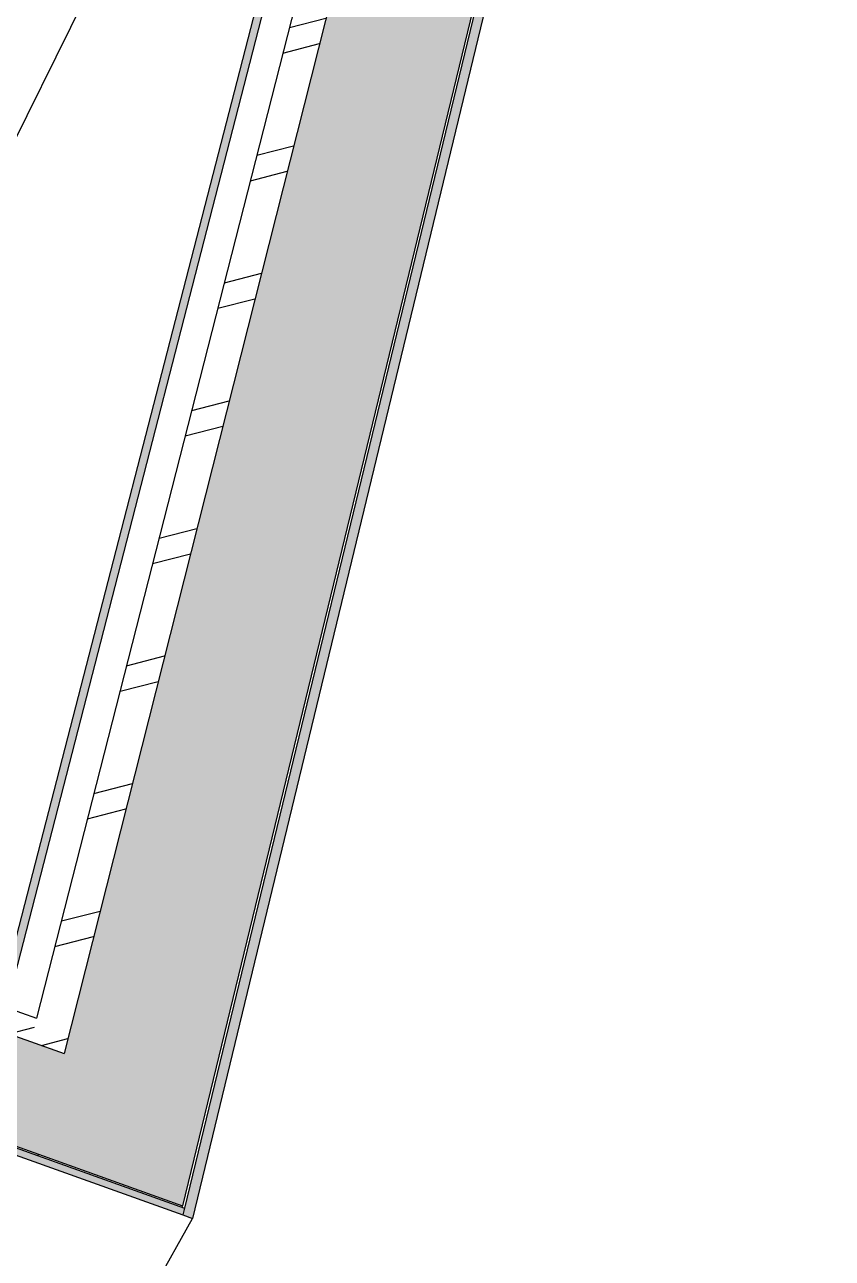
# Model space of a CAD drawing. Header units: millimetres. Extents: x 14050 to 24936, y -11631 to -4577.
# Drawn here: x 24299 to 24935, y -9208 to -8235 of the extents above; entities that cross this region are included whole.
import ezdxf

# ---------------------------------------------------------------- set-up
doc = ezdxf.new("R2010")
doc.units = ezdxf.units.MM
doc.header["$MEASUREMENT"] = 0
doc.layers.add('NewA-Ee_25_10-M_WallsExternal', color=7, linetype='Continuous')
doc.layers.add('NewA-Ee_25_10-M_WallsInternal', color=7, linetype='Continuous')

# ---------------------------------------------------------------- blocks, each defined once
blk = doc.blocks.new('Section Elem_6_1', base_point=(19801.11, -7873.17))
at = {"layer": 'NewA-Ee_25_10-M_WallsInternal', "linetype": 'Continuous'}
for p, q in [((23825.8, -7748.99), (23753.98, -7725.85)), ((23802.51, -7806.04), (23734.42, -7783.97)), ((24444.98, -8014.27), (24258.06, -8393.3))]:
    blk.add_line(p, q, dxfattribs=at)
blk = doc.blocks.new('Section Elem_9_1', base_point=(19801.11, -7873.17))
at = {"layer": 'NewA-Ee_25_10-M_WallsExternal', "linetype": 'Continuous'}
h = blk.add_hatch(dxfattribs=at)
h.set_pattern_fill('Render_0001', color=256, style=0, pattern_type=2)
h.set_pattern_definition([(14.57, (19810.478, -7834.524), (-16.70949, 18.70322), [0, -15.61426, 0, -23.42139]), (105.971, (19872.354, -7854.655), (-27.60609, 2.56441), [0, -9.88604, 0, -17.07589])])
h.paths.add_polyline_path([(24928.93, -7090.51), (24423.53, -9173.71), (24431.16, -9176.45), (24935.36, -7092.4)])
h = blk.add_hatch(dxfattribs=at)
h.set_pattern_fill('Structural_Concrete_0001', color=256, style=0, pattern_type=2)
h.set_pattern_definition([(341.9558, (19801.115, -7873.17), (17.1434, 68.72335), [11.12015, -55.6008]), (341.9558, (19841.406, -7849.14), (17.1434, 68.72335), [11.12015, -55.6008]), (30.8102, (19801.11, -7873.17), (-86.5875, 65.362), [7.8187, -39.0935]), (30.8102, (19864.55, -7893.84), (-86.5875, 65.362), [7.8187, -39.0935]), (117.38, (19811.69, -7876.62), (103.7309, 3.3614), [8.38895, -41.9448]), (117.38, (19875.13, -7897.28), (103.7309, 3.3614), [8.38895, -41.9448]), (341.9558, (19802.764, -7866.559), (3.29925, 13.225815), [0, -22.24031, 0, -33.36046]), (14.53245, (19813.338, -7870.003), (-12.6199, 14.223284), [0, -13.3928, 0, -22.321334])])
h.paths.add_polyline_path([(24330.02, -9046.32), (24309.93, -9125.81), (24423.34, -9166.39), (24913.6, -7146.92), (24817.39, -7118.55), (24814.07, -7131.69)])
h = blk.add_hatch(dxfattribs=at)
h.set_pattern_fill('Insulation_0001', color=256, style=0, pattern_type=2)
h.set_pattern_definition([(14.4714, (19801.115, -7873.17), (-67.802, 76.4986), []), (14.4714, (19787.55, -7857.87), (-67.802, 76.4986), [])])
h.paths.add_polyline_path([(24303.69, -9036.96), (24330.02, -9046.32), (24814.07, -7131.69), (24791.55, -7125.04), (24788.52, -7136.92), (24308.4, -9018.49)])
h = blk.add_hatch(dxfattribs=at)
h.set_pattern_fill('Plaster_0001', color=256, style=0, pattern_type=2)
h.set_pattern_definition([(342.0084, (19801.115, -7873.172), (4.86545, 18.889636), [0, -18.388175]), (342.0084, (19812.292, -7866.567), (4.86545, 18.889636), [0, -18.388175])])
h.paths.add_polyline_path([(24762.17, -7132.43), (24282.86, -8991.33), (24288.97, -8993.49), (24767.42, -7133.98)])
for p, q in [((24928.93, -7090.51), (24424.84, -9168.31)), ((24935.36, -7092.4), (24431.16, -9176.45)), ((24913.6, -7146.92), (24423.34, -9166.39)), ((24633.22, -7632.55), (24283.96, -8987.05)), ((24309.3, -9126.97), (24309.93, -9125.81)), ((24309.93, -9125.81), (24423.34, -9166.39)), ((24423.34, -9166.39), (24422.7, -9167.54)), ((24284.06, -9438.71), (24431.16, -9176.45)), ((24423.53, -9173.71), (24431.16, -9176.45))]:
    blk.add_line(p, q, dxfattribs=at)
at = {"layer": 'NewA-Ee_25_10-M_WallsExternal', "linetype": 'Continuous', "flags": 128}
for points in [[(24817.39, -7118.55), (24814.07, -7131.69), (24330.02, -9046.32)], [(24791.55, -7125.04), (24788.52, -7136.92), (24308.4, -9018.49)], [(24768.21, -7130.91), (24767.42, -7133.98), (24288.97, -8993.49)]]:
    blk.add_lwpolyline(points, dxfattribs=at)
blk = doc.blocks.new('Section Elem_10_1', base_point=(19801.11, -7873.17))
at = {"layer": 'NewA-Ee_25_10-M_WallsExternal', "linetype": 'Continuous'}
h = blk.add_hatch(dxfattribs=at)
h.set_pattern_fill('Insulation_0001', color=256, style=0, pattern_type=2)
h.set_pattern_definition([(14.9286, (19801.11, -7873.17), (-64.756, 85.965), []), (14.9286, (19788.16, -7855.98), (-64.756, 85.965), [])])
h.paths.add_polyline_path([(22443.29, -8376.01), (24303.69, -9036.96), (24308.4, -9018.49), (24284.7, -9010.09), (22450.42, -8359.49)])
h = blk.add_hatch(dxfattribs=at)
h.set_pattern_fill('Structural_Concrete_0001', color=256, style=0, pattern_type=2)
h.set_pattern_definition([(340.3902, (19801.115, -7873.17), (24.8936, 77.2279), [11.5541, -57.7707]), (340.3902, (19846.21, -7846.19), (24.8936, 77.2279), [11.5541, -57.7707]), (30.8904, (19801.11, -7873.17), (-85.5092, 73.5134), [8.7589, -43.7945]), (30.8904, (19866.42, -7896.44), (-85.5092, 73.5134), [8.7589, -43.7945]), (111.906, (19812, -7877.05), (110.4028, 3.7144), [9.0262, -45.1312]), (111.906, (19877.3, -7900.32), (110.4028, 3.7144), [9.0262, -45.1312]), (340.39017, (19803.51, -7865.74), (4.790767, 14.86251), [0, -23.10829, 0, -34.66243]), (14.9812, (19814.394, -7869.618), (-12.00472, 15.99331), [0, -14.580496, 0, -24.30083])])
h.paths.add_polyline_path([(22443.29, -8376.01), (22412.69, -8446.98), (24309.93, -9125.81), (24330.02, -9046.32), (24303.69, -9036.96)])
h = blk.add_hatch(dxfattribs=at)
h.set_pattern_fill('Render_0001', color=256, style=0, pattern_type=2)
h.set_pattern_definition([(14.94063, (19815.61, -7829.792), (-15.51205, 21.0064), [0, -17.06777, 0, -25.60166]), (99.37745, (19878.853, -7852.428), (-28.97424, 2.89554), [0, -10.8159, 0, -18.682015])])
h.paths.add_polyline_path([(22410.13, -8452.9), (24423.53, -9173.71), (24424.84, -9168.31), (22412.2, -8448.11)])
for p, q in [((22412.2, -8448.11), (24424.84, -9168.31)), ((22412.69, -8446.98), (24309.93, -9125.81)), ((22410.13, -8452.9), (24423.53, -9173.71)), ((24424.84, -9168.31), (24423.53, -9173.71))]:
    blk.add_line(p, q, dxfattribs=at)
at = {"layer": 'NewA-Ee_25_10-M_WallsExternal', "linetype": 'Continuous', "flags": 128}
for points in [[(22450.42, -8359.49), (24284.7, -9010.09), (24308.4, -9018.49)], [(22443.29, -8376.01), (24303.69, -9036.96), (24330.02, -9046.32)]]:
    blk.add_lwpolyline(points, dxfattribs=at)

msp = doc.modelspace()

# ---------------------------------------------------------------- block references
at = {"layer": 'NewA-Ee_25_10-M_WallsExternal', "lineweight": 0}
for name in ['Section Elem_10_1', 'Section Elem_9_1']:
    msp.add_blockref(name, (19801.11, -7873.17), dxfattribs=at)
at = {"layer": 'NewA-Ee_25_10-M_WallsInternal', "lineweight": 0}
msp.add_blockref('Section Elem_6_1', (19801.11, -7873.17), dxfattribs=at)

doc.saveas('drawing.dxf')
